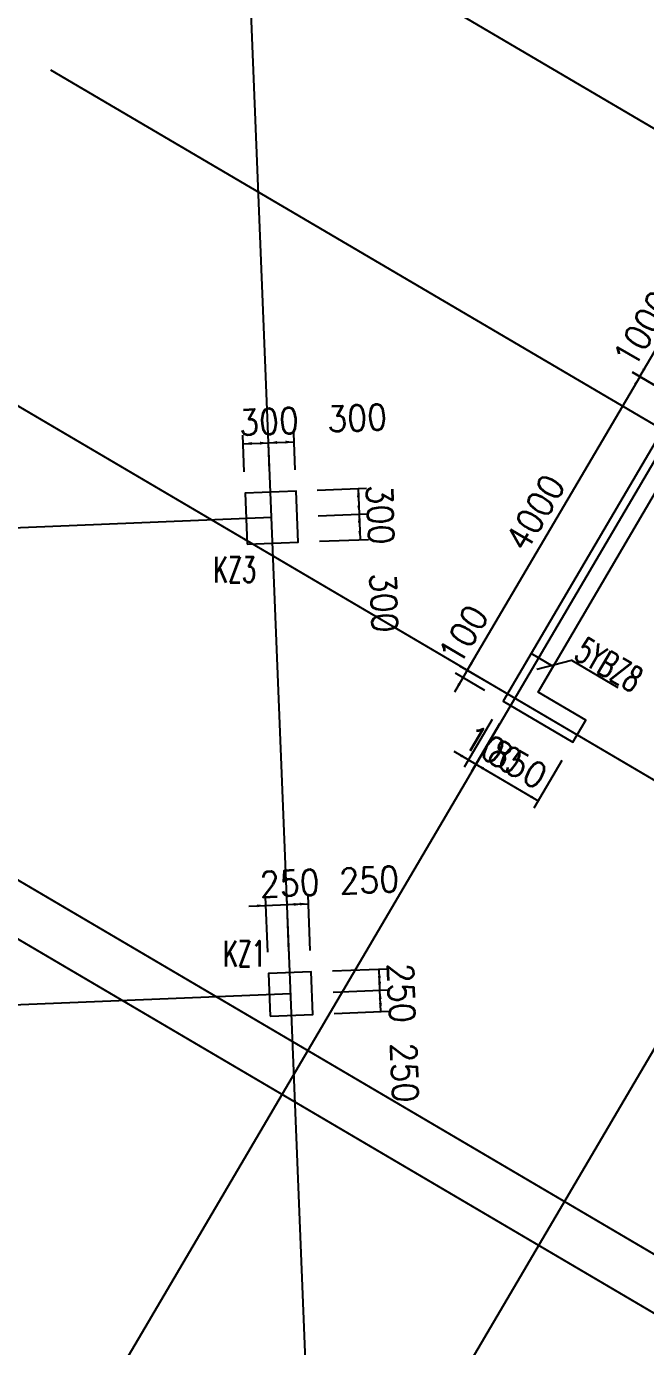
# Model space of a CAD drawing. Extents: x 387171 to 699106, y 11966 to 245688.
# Drawn here: x 487027 to 494306, y 173651 to 189161 of the extents above; entities that cross this region are included whole.
import ezdxf

# ---------------------------------------------------------------- set-up
doc = ezdxf.new("R2010")
doc.units = 0
doc.header["$LTSCALE"] = 100
doc.header["$MEASUREMENT"] = 0
for name, color, linetype in [('b边缘构件', 235, 'Continuous'), ('COLU', 7, 'Continuous'), ('DIM', 3, 'Continuous'), ('DOTE', 253, 'Continuous'), ('NUM', 7, 'Continuous'), ('wall-主楼', 2, 'Continuous'), ('Y阴影', 254, 'Continuous'), ('小尺寸', 4, 'Continuous'), ('边缘构件标注', 1, 'Continuous')]:
    doc.layers.add(name, color=color, linetype=linetype)
doc.styles.get("Standard").update_dxf_attribs({"font": 'standard'})
doc.dimstyles.get("Standard").update_dxf_attribs({"dimtxt": 300, "dimasz": 100, "dimexe": 100, "dimexo": 250, "dimgap": 100, "dimtad": 0, "dimtoh": 1, "dimdec": 0, "dimdsep": 46, "dimcen": 0.09, "dimclrt": 7, "dimadec": 0, "dimazin": 0, "dimtfac": 1, "dimtdec": 4, "dimtofl": 0, "dimtmove": 0, "dimatfit": 3, "dimfxl": 1, "dimtolj": 1, "dimtzin": 0, "dimarcsym": 0})

# ---------------------------------------------------------------- blocks, each defined once
blk = doc.blocks.new('*D3042')
at = {"layer": '小尺寸', "color": 0, "linetype": 'ByBlock', "lineweight": -2}
for p, q in [((492504, 181018), (492174, 180457)), ((492590, 180967), (492261, 180407)), ((492053, 180645), (492484, 180392))]:
    blk.add_line(p, q, dxfattribs=at)
for points in [[(492225, 180544), (492130, 180580), (492147, 180609)], [(492311, 180493), (492406, 180457), (492389, 180428)]]:
    blk.add_solid(points, dxfattribs=at)
at = {"layer": '小尺寸', "color": 7, "linetype": 'Continuous', "lineweight": -2, "insert": (492513, 180665), "char_height": 300, "width": 476.67, "attachment_point": 5, "rotation": 329.5454}
blk.add_mtext('100', dxfattribs=at)
blk = doc.blocks.new('*D3936')
at = {"layer": '小尺寸', "color": 0, "linetype": 'ByBlock', "lineweight": -2}
for p, q in [((492590, 180967), (492261, 180407)), ((493323, 180536), (492993, 179976)), ((492311, 180493), (493044, 180062))]:
    blk.add_line(p, q, dxfattribs=at)
for points in [[(492311, 180493), (492406, 180457), (492389, 180428)], [(493044, 180062), (492949, 180099), (492966, 180127)]]:
    blk.add_solid(points, dxfattribs=at)
at = {"layer": '小尺寸', "color": 7, "linetype": 'Continuous', "lineweight": -2, "insert": (492804, 180493), "char_height": 300, "width": 566.67, "attachment_point": 5, "rotation": 329.5454}
blk.add_mtext('850', dxfattribs=at)
blk = doc.blocks.new('*D1721')
at = {"layer": '小尺寸', "color": 0, "linetype": 'ByBlock', "lineweight": -2}
for p, q in [((494237, 185045), (492210, 181597)), ((494493, 184894), (494151, 185096)), ((492466, 181446), (492124, 181647))]:
    blk.add_line(p, q, dxfattribs=at)
for points in [[(494237, 185045), (494201, 184950), (494172, 184967)], [(492210, 181597), (492246, 181691), (492275, 181674)]]:
    blk.add_solid(points, dxfattribs=at)
at = {"layer": '小尺寸', "color": 7, "linetype": 'Continuous', "lineweight": -2, "insert": (493008, 183448), "char_height": 300, "width": 790, "attachment_point": 5, "rotation": 59.5454}
blk.add_mtext('4000', dxfattribs=at)
blk = doc.blocks.new('*D1475')
at = {"layer": '小尺寸', "color": 0, "linetype": 'ByBlock', "lineweight": -2}
for p, q in [((492311, 181769), (492058, 181338)), ((492466, 181446), (492124, 181647)), ((492415, 181360), (492073, 181561))]:
    blk.add_line(p, q, dxfattribs=at)
for points in [[(492210, 181597), (492246, 181691), (492275, 181674)], [(492159, 181511), (492123, 181416), (492094, 181433)]]:
    blk.add_solid(points, dxfattribs=at)
at = {"layer": '小尺寸', "color": 7, "linetype": 'Continuous', "lineweight": -2, "insert": (492166, 182015), "char_height": 300, "width": 476.67, "attachment_point": 5, "rotation": 59.5454}
blk.add_mtext('100', dxfattribs=at)
blk = doc.blocks.new('*D1205')
at = {"layer": 'DIM', "color": 0, "linetype": 'ByBlock', "lineweight": -2}
for p, q in [((489642, 178826), (490292, 178852)), ((489864, 178284), (489838, 178934)), ((490114, 178294), (490088, 178944))]:
    blk.add_line(p, q, dxfattribs=at)
for points in [[(489842, 178834), (489743, 178813), (489741, 178846)], [(490092, 178844), (490191, 178864), (490192, 178831)]]:
    blk.add_solid(points, dxfattribs=at)
at = {"layer": 'DIM', "color": 7, "linetype": 'Continuous', "lineweight": -2, "insert": (490122, 179095), "char_height": 300, "width": 566.67, "attachment_point": 5, "rotation": 2.2988}
blk.add_mtext('250', dxfattribs=at)
blk = doc.blocks.new('*D795')
at = {"layer": 'DIM', "color": 0, "linetype": 'ByBlock', "lineweight": -2}
for p, q in [((490114, 178294), (490088, 178944)), ((490092, 178844), (490342, 178854)), ((490364, 178304), (490338, 178954))]:
    blk.add_line(p, q, dxfattribs=at)
for points in [[(490092, 178844), (490191, 178864), (490192, 178831)], [(490342, 178854), (490242, 178833), (490241, 178866)]]:
    blk.add_solid(points, dxfattribs=at)
at = {"layer": 'DIM', "color": 7, "linetype": 'Continuous', "lineweight": -2, "insert": (491057, 179133), "char_height": 300, "width": 566.67, "attachment_point": 5, "rotation": 2.2988}
blk.add_mtext('250', dxfattribs=at)
blk = doc.blocks.new('*D1720')
at = {"layer": 'DIM', "color": 0, "linetype": 'ByBlock', "lineweight": -2}
for p, q in [((490634, 177815), (491283, 177841)), ((491193, 177587), (491183, 177837)), ((490644, 177565), (491293, 177591))]:
    blk.add_line(p, q, dxfattribs=at)
for points in [[(491183, 177837), (491204, 177737), (491170, 177736)], [(491193, 177587), (491172, 177686), (491206, 177687)]]:
    blk.add_solid(points, dxfattribs=at)
at = {"layer": 'DIM', "color": 7, "linetype": 'Continuous', "lineweight": -2, "insert": (491472, 176871), "char_height": 300, "width": 566.67, "attachment_point": 5, "rotation": 272.2988}
blk.add_mtext('250', dxfattribs=at)
blk = doc.blocks.new('*D1334')
at = {"layer": 'DIM', "color": 0, "linetype": 'ByBlock', "lineweight": -2}
for p, q in [((490624, 178064), (491273, 178090)), ((491183, 177837), (491173, 178086)), ((490634, 177815), (491283, 177841))]:
    blk.add_line(p, q, dxfattribs=at)
for points in [[(491173, 178086), (491194, 177987), (491160, 177986)], [(491183, 177837), (491162, 177936), (491196, 177937)]]:
    blk.add_solid(points, dxfattribs=at)
at = {"layer": 'DIM', "color": 7, "linetype": 'Continuous', "lineweight": -2, "insert": (491435, 177806), "char_height": 300, "width": 566.67, "attachment_point": 5, "rotation": 272.2988}
blk.add_mtext('250', dxfattribs=at)
blk = doc.blocks.new('*D715')
at = {"layer": 'DIM', "color": 0, "linetype": 'ByBlock', "lineweight": -2}
for p, q in [((490447, 183712), (491026, 183735)), ((490926, 183731), (490938, 183431)), ((490459, 183412), (491038, 183435))]:
    blk.add_line(p, q, dxfattribs=at)
for points in [[(490926, 183731), (490946, 183632), (490913, 183630)], [(490938, 183431), (490917, 183530), (490950, 183532)]]:
    blk.add_solid(points, dxfattribs=at)
at = {"layer": 'DIM', "color": 7, "linetype": 'Continuous', "lineweight": -2, "insert": (491188, 183426), "char_height": 300, "width": 566.67, "attachment_point": 5, "rotation": 272.2988}
blk.add_mtext('300', dxfattribs=at)
blk = doc.blocks.new('*D3354')
at = {"layer": 'DIM', "color": 0, "linetype": 'ByBlock', "lineweight": -2}
for p, q in [((490459, 183412), (491038, 183435)), ((490938, 183431), (490950, 183131)), ((490471, 183112), (491050, 183135))]:
    blk.add_line(p, q, dxfattribs=at)
for points in [[(490938, 183431), (490958, 183332), (490925, 183331)], [(490950, 183131), (490929, 183231), (490962, 183232)]]:
    blk.add_solid(points, dxfattribs=at)
at = {"layer": 'DIM', "color": 7, "linetype": 'Continuous', "lineweight": -2, "insert": (491230, 182391), "char_height": 300, "width": 566.67, "attachment_point": 5, "rotation": 272.2988}
blk.add_mtext('300', dxfattribs=at)
blk = doc.blocks.new('*D340')
at = {"layer": 'DIM', "color": 0, "linetype": 'ByBlock', "lineweight": -2}
for p, q in [((489588, 183927), (489570, 184357)), ((489574, 184257), (489874, 184269)), ((489887, 183940), (489870, 184369))]:
    blk.add_line(p, q, dxfattribs=at)
for points in [[(489574, 184257), (489674, 184278), (489675, 184244)], [(489874, 184269), (489775, 184248), (489773, 184282)]]:
    blk.add_solid(points, dxfattribs=at)
at = {"layer": 'DIM', "color": 7, "linetype": 'Continuous', "lineweight": -2, "insert": (489879, 184520), "char_height": 300, "width": 566.67, "attachment_point": 5, "rotation": 2.2988}
blk.add_mtext('300', dxfattribs=at)
blk = doc.blocks.new('*D2982')
at = {"layer": 'DIM', "color": 0, "linetype": 'ByBlock', "lineweight": -2}
for p, q in [((489887, 183940), (489870, 184369)), ((489874, 184269), (490174, 184281)), ((490187, 183952), (490170, 184381))]:
    blk.add_line(p, q, dxfattribs=at)
for points in [[(489874, 184269), (489973, 184290), (489975, 184256)], [(490174, 184281), (490075, 184260), (490073, 184294)]]:
    blk.add_solid(points, dxfattribs=at)
at = {"layer": 'DIM', "color": 7, "linetype": 'Continuous', "lineweight": -2, "insert": (490915, 184561), "char_height": 300, "width": 566.67, "attachment_point": 5, "rotation": 2.2988}
blk.add_mtext('300', dxfattribs=at)
blk = doc.blocks.new('*D4079')
at = {"layer": '小尺寸', "color": 0, "linetype": 'ByBlock', "lineweight": -2}
for p, q in [((494238, 185049), (494745, 185911)), ((495003, 185759), (494659, 185961)), ((494495, 184897), (494152, 185100))]:
    blk.add_line(p, q, dxfattribs=at)
for points in [[(494745, 185911), (494709, 185816), (494680, 185833)], [(494238, 185049), (494274, 185144), (494303, 185127)]]:
    blk.add_solid(points, dxfattribs=at)
at = {"layer": '小尺寸', "color": 7, "linetype": 'Continuous', "lineweight": -2, "insert": (494276, 185607), "char_height": 300, "width": 690, "attachment_point": 5, "rotation": 59.4867}
blk.add_mtext('1000', dxfattribs=at)

msp = doc.modelspace()

# ---------------------------------------------------------------- hatches: boundary and pattern name
at = {"layer": 'Y阴影'}
h = msp.add_hatch(dxfattribs=at)
h.set_pattern_fill('ANSI31', color=256, scale=25, angle=-30.45463, style=0)
h.set_pattern_definition([])
h.paths.add_polyline_path([(492960.1, 181793.6), (492630.6, 181233.3), (493449.5, 180751.8), (493601.6, 181010.4), (493041.3, 181339.9), (493218.7, 181641.6)], flags=0)

# ---------------------------------------------------------------- linework, layer by layer
at = {"layer": 'b边缘构件'}
msp.add_lwpolyline([(492960.1, 181793.6), (492630.6, 181233.3), (493449.5, 180751.8), (493601.6, 181010.4), (493041.3, 181339.9), (493218.7, 181641.6), (492960.1, 181793.6)], dxfattribs=at)
at = {"layer": 'COLU'}
for points in [[(489621.6, 183078.2), (490221.1, 183102.2), (490197.1, 183701.7), (489597.5, 183677.7)], [(489894.2, 177534.6), (490393.8, 177554.7), (490373.7, 178054.3), (489874.1, 178034.2)]]:
    msp.add_lwpolyline(points, close=True, dxfattribs=at)
at = {"layer": 'DOTE'}
for p, q in [((495323.3, 48523.1), (487855.3, 234558.3)), ((501021.6, 195306.9), (487657.8, 172578.6)), ((488832.1, 191238.8), (497664.2, 186045.6)), ((487311.5, 188652.7), (528297.4, 164553.8)), ((522507.5, 163782.3), (485487, 185549.6)), ((498369.4, 183890.9), (490674.9, 170804.6)), ((489909.3, 183389.9), (476472.7, 182850.6)), ((483053.9, 181411.6), (510678.3, 165169)), ((482749.8, 180894.4), (502098.7, 169517.6)), ((490134, 177794.5), (476697.4, 177255.1))]:
    msp.add_line(p, q, dxfattribs=at)
at = {"layer": 'wall-主楼'}
msp.add_lwpolyline([(493041.3, 181339.9), (494967.3, 184615.6), (494708.7, 184767.6), (492630.6, 181233.3), (493449.5, 180751.8), (493601.6, 181010.4)], close=True, dxfattribs=at)
at = {"layer": '边缘构件标注', "color": 200}
msp.add_lwpolyline([(493025.6, 181609.2), (493436.3, 181715.8), (493979.4, 181396.4)], dxfattribs=at)

# ---------------------------------------------------------------- texts
at = {"layer": 'NUM', "color": 200, "width": 0.7}
for s, p in [('KZ3', (489224.6, 182629.3)), ('KZ1', (489340.1, 178118.2))]:
    msp.add_text(s, height=300, dxfattribs=at).set_placement(p)
at = {"layer": '边缘构件标注', "color": 200, "width": 0.7}
msp.add_text('5YBZ8', height=300, rotation=329.54537, dxfattribs=at).set_placement((493449.2, 181738.9))

# ---------------------------------------------------------------- dimensions: what is measured, and where the dimension line sits
at = {"layer": 'DIM', "color": 200}
for p1, p2, distance, picture, middle in [((489597.5, 183677.7), (489897.3, 183689.7), 579.8, '*D340', (489346.4, 184498.1)), ((490197.1, 183701.7), (490209.1, 183402), 729.3, '*D715', (491166.8, 183958.9)), ((489874.1, 178034.2), (490123.9, 178044.3), 800, '*D1205', (489614.1, 179074.6)), ((490123.9, 178044.3), (490373.7, 178054.3), 800, '*D795', (490549.5, 179112.2)), ((490383.8, 177804.5), (490373.7, 178054.3), -800, '*D1334', (491414.1, 178314.3)), ((490393.8, 177554.7), (490383.8, 177804.5), -800, '*D1720', (491451.7, 177378.9))]:
    dim = msp.add_aligned_dim(p1=p1, p2=p2, distance=distance, dimstyle='Standard', dxfattribs=at)
    dim.commit()
    dim.dimension.update_dxf_attribs({"geometry": picture, "text_midpoint": middle})
for base, p1, p2, angle, picture, middle in [((490173.8, 184281.1), (489897.3, 183689.7), (490197.1, 183701.7), 182.29877, '*D2982', (490381.7, 184539.7)), ((490949.8, 183131.5), (490209.1, 183402), (490221.1, 183102.2), 92.29877, '*D3354', (491208.3, 182923.6))]:
    dim = msp.add_linear_dim(base=base, p1=p1, p2=p2, angle=angle, dimstyle='Standard', dxfattribs=at)
    dim.commit()
    dim.dimension.update_dxf_attribs({"geometry": picture, "text_midpoint": middle})
at = {"layer": '小尺寸'}
for p1, p2, distance, picture, middle in [((494710.4, 184770.5), (495218.2, 185632.1), 548.7, '*D4079', (494276.2, 185606.8)), ((492630.6, 181233.3), (492716.8, 181182.6), -800, '*D3042', (492177.8, 180861.5)), ((492716.8, 181182.6), (493449.5, 180751.8), -800, '*D3936', (492804.4, 180493.1))]:
    dim = msp.add_aligned_dim(p1=p1, p2=p2, distance=distance, dimstyle='Standard', dxfattribs=at)
    dim.commit()
    dim.dimension.update_dxf_attribs({"geometry": picture, "text_midpoint": middle})
for base, p1, p2, picture, middle in [((492209.8, 181596.7), (494708.7, 184767.6), (492681.3, 181319.5), '*D1721', (493008, 183447.5)), ((492159.1, 181510.5), (492681.3, 181319.5), (492630.6, 181233.3), '*D1475', (491968.9, 181680.4))]:
    dim = msp.add_linear_dim(base=base, p1=p1, p2=p2, angle=59.54537, dimstyle='Standard', dxfattribs=at)
    dim.commit()
    dim.dimension.update_dxf_attribs({"geometry": picture, "text_midpoint": middle})

doc.saveas('drawing.dxf')
